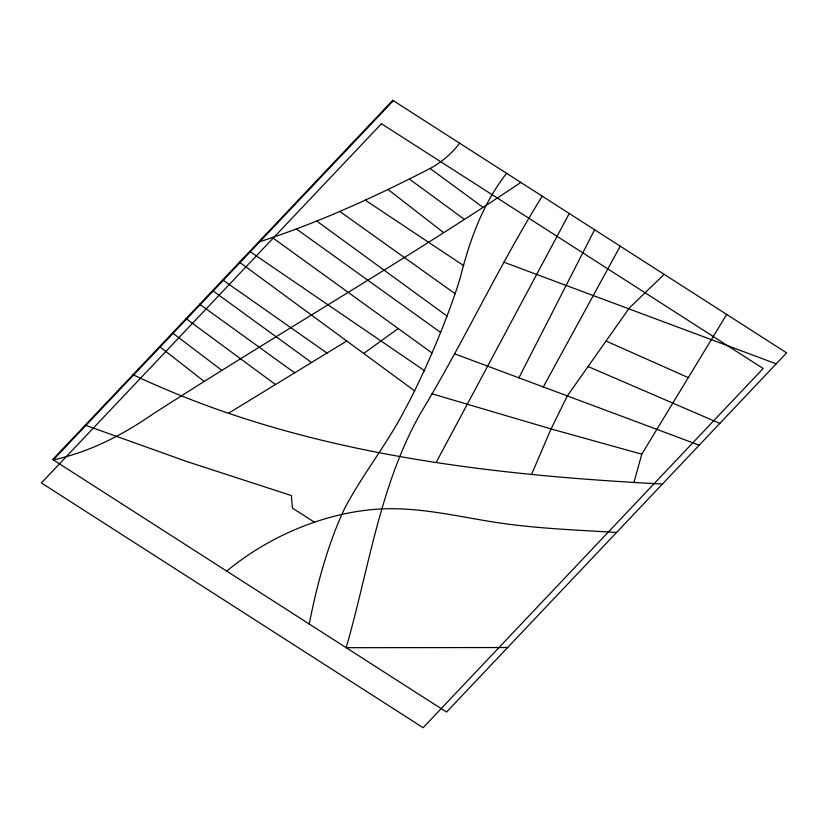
<?xml version="1.0" encoding="UTF-8"?>
<svg xmlns="http://www.w3.org/2000/svg" width="828" height="828" viewBox="0 0 828 828"><rect width="100%" height="100%" fill="white"/><g stroke="black" fill="none" stroke-linecap="round" stroke-linejoin="round"><path stroke-width="1.24" d="M309.217 623.991C317.031 584.796 327.36 545.662 344.189 509.292C362.24 474.734 387.08 444.212 404.944 409.508A616.394 506.146 -15.1 0 0 410.812 398.413C428.604 362.912 444.108 326.211 456.859 288.599A569.809 467.892 -15.1 0 0 460.451 277.069C469.693 240.12 482.859 203.605 506.612 173.321M633.906 482.579L641.783 454.179L726.673 314.423M531.669 474.206L551.065 428.935L567.325 395.919L629.332 308.006L664.159 274.337M518.887 377.827L594.628 229.749M436.118 462.531L569.26 213.479M543.303 386.955L620.244 246.175M542.257 196.174C498.477 266.471 463.825 341.892 420.893 412.675C379.71 484.866 368.967 568.877 346.176 647.693L507.636 647.537M393.331 100.674L53.282 459.882C89.383 452.15 122.596 435.01 152.787 414.145C274.627 335.588 400.328 263.128 520.833 182.439M363.72 353.463L398.216 328.53M228.828 413.058L346.756 340.991M616.581 532.456C577.716 530.055 538.717 528.657 500.153 523.048C463.411 517.666 426.969 508.423 389.615 508.723A177.513 145.769 -15.1 0 0 373.614 509.468C340.67 512.335 308.544 522.302 279.036 537.061A246.506 202.425 -15.1 0 0 226.717 571.092M259.826 241.704C318.252 222.846 374.225 197.188 428.759 169.171C438.55 164.11 447.43 157.299 454.758 149.061A100.312 82.376 -15.1 0 0 459.623 143.182M662.4 484.049C481.989 474.579 298.111 452.792 132.977 374.711M641.783 454.179L551.065 428.935L431.761 393.735M503.797 262.166L776.198 363.834M454.727 353.866L699.194 445.174M85.936 425.395L185.876 461.217L291.352 495.558L292.45 508.123L314.402 522.199M588.056 366.525L719.811 423.398M606.034 341.032L688.285 377.62M365.251 200.148L463.742 265.674M249.735 251.381L424.857 370.923M222.722 279.905L326.998 353.059M339.811 211.451L455.141 293.733M296.372 228.963L440.568 332.401M199.683 304.249L294.664 372.817M272.36 237.553L431.988 352.945M212.599 290.597L311.556 362.509M316.741 221.055L447.048 316.068M409.322 179.034L464.073 219.099M430.053 168.477L482.672 207.103M239.509 262.186L414.693 390.919M186.083 318.614L275.496 384.534M172.534 332.928L221.625 370.168M388.021 189.457L443.363 232.43M159.607 346.58L203.916 381.18M392.751 100.302L52.702 459.509L446.551 712.059L786.6 352.852L392.751 100.302M381.449 123.734L41.4 482.941L423.108 727.698L763.157 368.491L381.449 123.734"/></g></svg>
